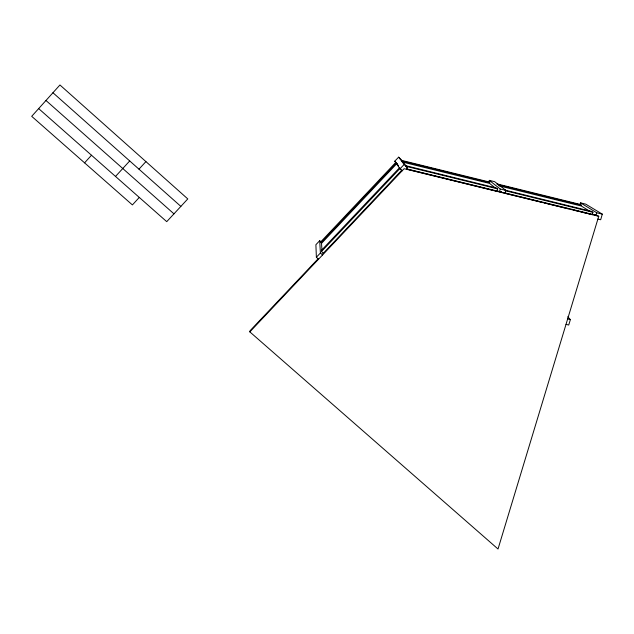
<?xml version="1.0" encoding="UTF-8"?>
<svg xmlns="http://www.w3.org/2000/svg" width="634" height="634" viewBox="0 0 634 634"><rect width="100%" height="100%" fill="white"/><g stroke="black" fill="none" stroke-linecap="round" stroke-linejoin="round"><path stroke-width="0.95" d="M594.874 214.863L598.734 216.265L498.023 549.02L249.828 331.875L250.05 330.742L318.474 258.387L318.545 259.219L316.374 257.253L315.898 244.724L319.694 240.698L321.058 241.934M406.679 169.326L407.171 167.431L401.488 159.927L398.643 157.169L394.72 161.218L399.991 168.803L402.114 170.847L401.75 170.324M488.854 182.164L489.337 180.373L494.663 181.681L505.884 190.414L505.108 193.259L498.728 191.278L501.534 191.967M497.524 188.829L405.863 166.282L405.332 165.577L496.509 188.013L497.524 188.829L496.866 191.238L407.147 169.183M499.465 191.88L500.242 189.035L489.337 180.373M579.793 205.519L580.546 202.872L585.776 204.156L602.3 214.133L600.683 219.736L597.886 219.055M504.933 190.081L591.419 211.36L592.925 212.295L592.243 214.664L588.415 213.729M595.976 215.544L596.776 212.786L580.546 202.872M567.731 316.77L570.37 319.615L568.73 325.028L566.019 324.354M84.576 162.843L91.502 155.243M115.515 176.434L129.708 160.941M138.973 169.167L145.915 161.607M139.29 197.428L132.395 204.917L31.7 116.323L59.945 84.98L187.783 198.917L166.734 221.654L38.658 108.596M396.329 162.978L320.931 242.822L320.859 241.76L395.87 162.32L397.193 163.81M399.594 167.653L321.406 250.382L321.478 251.532L323.308 253.196M321.478 251.532L400.086 168.367L400.989 169.23M316.374 257.253L320.4 252.998L319.694 240.698M401.885 170.102L322.54 254.091L322.563 254.963L320.4 252.998M249.828 331.875L404.135 168.707L598.734 216.265M399.991 168.803L404.151 164.515L398.643 157.169M402.598 162.098L489.646 183.432L495.55 188.211M498.799 185.794L581.291 206.002L590.365 211.637M500.242 189.035L505.884 190.414M596.776 212.786L602.3 214.133M406.64 168.898L501.652 192.118M504.529 192.823L595.698 215.108M497.111 183.923L580.118 204.386L581.505 205.242L497.119 184.446M505.964 190.897L592.925 212.295M505.306 193.299L516.765 196.12M518.675 196.588L542.561 202.46M544.471 202.928L568.357 208.8M573.136 209.973L578.866 211.376M580.776 211.851L586.505 213.254M567.652 318.95L570.37 319.615M45.965 100.489L173.962 213.848M52.947 92.738L180.864 206.391M404.151 164.515L407.171 167.431M394.72 161.218L396.06 162.502M398.54 165.878L396.9 163.532L321.517 243.353L321.953 249.986M488.925 181.91L401.385 160.331L401.869 160.973L489.852 182.663L488.925 181.91"/></g></svg>
